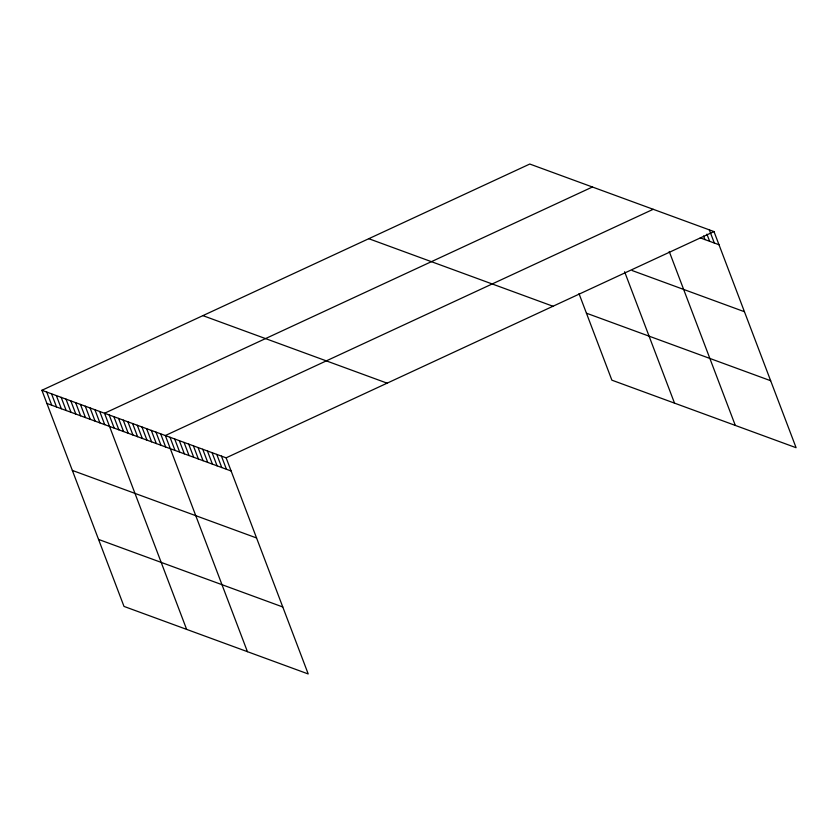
<?xml version="1.0" encoding="UTF-8"?>
<svg xmlns="http://www.w3.org/2000/svg" width="838" height="838" viewBox="0 0 838 838"><rect width="100%" height="100%" fill="white"/><g stroke="black" fill="none" stroke-linecap="round" stroke-linejoin="round"><path stroke-width="1.26" d="M41.9 390.288L226.124 457.831L308.216 673.962L124.003 606.419L41.9 390.288L529.784 164.038L713.997 231.581L796.1 447.712L611.876 380.169L579.006 293.635M592.414 187.01L104.53 413.249L186.633 629.38M653.211 209.291L165.327 435.54L247.43 651.671M226.124 457.831L713.997 231.581M700.296 237.877L718.994 244.738M632.208 270.569L744.437 311.715M586.432 313.192L770.656 380.724M368.783 238.704L552.996 306.247M202.901 315.633L387.125 383.165M46.897 403.445L231.12 470.987M72.34 470.422L256.564 537.965M98.559 539.431L282.773 606.974M709.325 229.863L714.322 243.02M706.916 234.137L709.65 241.313M703.606 236.002L704.968 239.595M669.227 251.473L735.303 425.421M624.603 271.742L674.517 403.13M221.442 456.113L226.438 469.27M216.77 454.406L221.766 467.552M212.087 452.688L217.084 465.844M207.415 450.97L212.412 464.126M202.744 449.262L207.74 462.408M198.061 447.544L203.058 460.701M193.389 445.826L198.386 458.983M188.707 444.119L193.704 457.265M184.035 442.401L189.032 455.558M179.353 440.683L184.35 453.84M174.681 438.976L179.678 452.122M170.009 437.258L175.006 450.415M160.655 433.833L165.652 446.979M155.973 432.115L160.969 445.271M151.301 430.397L156.297 443.553M146.619 428.679L151.615 441.836M141.947 426.971L146.943 440.128M137.275 425.254L142.271 438.41M132.593 423.536L137.589 436.692M127.921 421.828L132.917 434.985M123.238 420.11L128.235 433.267M118.567 418.392L123.563 431.549M113.884 416.685L118.881 429.831M109.212 414.967L114.209 428.124M99.722 411.489L104.719 424.646M94.904 409.719L99.9 422.876M90.085 407.949L95.082 421.105M85.267 406.189L90.263 419.346M80.448 404.419L85.445 417.575M75.63 402.659L80.626 415.805M70.811 400.889L75.808 414.045M65.993 399.118L70.989 412.275M61.174 397.359L66.171 410.505M56.355 395.588L61.352 408.745M51.537 393.818L56.534 406.975M46.719 392.058L51.715 405.204"/></g></svg>
